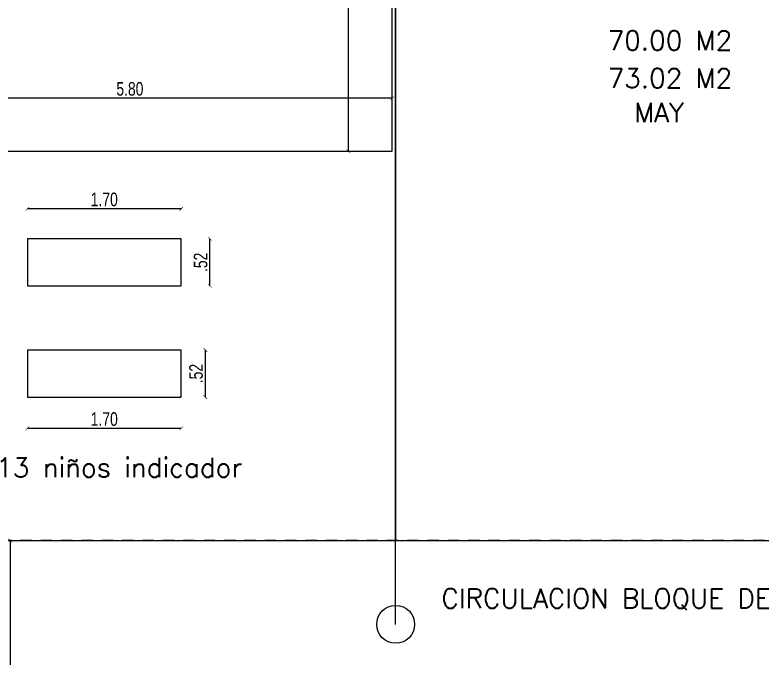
# Model space of a CAD drawing. Header units: metres. Extents: x 167 to 250, y 44 to 219.
# Drawn here: x 196.95 to 205.21, y 104.12 to 111.23 of the extents above; entities that cross this region are included whole.
import ezdxf

# ---------------------------------------------------------------- set-up
doc = ezdxf.new("R2010")
doc.units = ezdxf.units.M
doc.linetypes.add('06-PT1-01$0$HIDDEN2', pattern=[0.1875, 0.125, -0.0625])
doc.linetypes.add('HIDDEN', pattern=[9.525, 6.35, -3.175])
doc.layers.add('A-PROY', color=6, linetype='HIDDEN', lineweight=9)
doc.layers.add('muros', color=5, linetype='Continuous', lineweight=25)
doc.layers.add('A_TEXTO', color=130, linetype='Continuous')
doc.styles.add('CORDENADAS', font='romans.shx', dxfattribs={"height": 1})
doc.styles.add('ING_75', font='swisscl.ttf', dxfattribs={"height": 0.15})
doc.dimstyles.new('ESC_1_75_ING', dxfattribs={"dimtxt": 0.15, "dimasz": 0.04, "dimexe": 0, "dimexo": 0, "dimgap": 0.0263, "dimtad": 1, "dimzin": 4, "dimdsep": 46, "dimtxsty": 'ING_75', "dimblk": 'ARCHTICK', "dimcen": 0.06, "dimse1": 1, "dimse2": 1, "dimclrd": 256, "dimclre": 2, "dimclrt": 1, "dimadec": 0, "dimazin": 0, "dimtfac": 1, "dimtix": 1, "dimtmove": 2, "dimatfit": 3, "dimldrblk": 'ARCHTICK', "dimfxl": 0, "dimtvp": 1.75, "dimtolj": 1, "dimtzin": 4, "dimarcsym": 0})

# ---------------------------------------------------------------- blocks, each defined once
blk = doc.blocks.new('_ArchTick')
at = {"color": 0, "linetype": 'ByBlock', "const_width": 0.15}
blk.add_lwpolyline([(-0.5, -0.5), (0.5, 0.5)], dxfattribs=at)
blk = doc.blocks.new('*D606')
at = {"layer": 'Defpoints', "color": 0, "transparency": 16777216}
for p in [(199.3251, 105.4179), (196.9017, 103.0169), (197.1651, 103.0169)]:
    blk.add_point(p, dxfattribs=at)
at = {"layer": 'muros', "lineweight": -2, "transparency": 16777216}
blk.add_line((196.9017, 105.4179), (196.9017, 103.0169), dxfattribs=at)
at = {"layer": 'muros', "lineweight": -2, "transparency": 16777216, "xscale": 0.04, "yscale": 0.04, "zscale": 0.04}
for p, rotation in [((196.9017, 105.4179), 90), ((196.9017, 103.0169), 270)]:
    blk.add_blockref('_ArchTick', p, dxfattribs=dict(at, rotation=rotation))
at = {"layer": 'muros', "color": 1, "transparency": 16777216, "insert": (196.7985, 104.2174), "char_height": 0.15, "attachment_point": 5, "rotation": 90, "style": 'ING_75'}
blk.add_mtext('\\A1;2.40', dxfattribs=at)
blk = doc.blocks.new('*D615')
at = {"layer": 'Defpoints', "color": 0, "transparency": 16777216}
for p in [(195.3237, 110.7976), (201.1237, 110.7976), (195.3237, 110.3063)]:
    blk.add_point(p, dxfattribs=at)
at = {"layer": 'muros', "lineweight": -2, "transparency": 16777216}
blk.add_line((201.1237, 110.3063), (195.3237, 110.3063), dxfattribs=at)
at = {"layer": 'muros', "lineweight": -2, "transparency": 16777216, "xscale": 0.04, "yscale": 0.04, "zscale": 0.04, "rotation": 180}
blk.add_blockref('_ArchTick', (195.3237, 110.3063), dxfattribs=at)
at = {"layer": 'muros', "lineweight": -2, "transparency": 16777216, "xscale": 0.04, "yscale": 0.04, "zscale": 0.04}
blk.add_blockref('_ArchTick', (201.1237, 110.3063), dxfattribs=at)
at = {"layer": 'muros', "color": 1, "transparency": 16777216, "insert": (198.2237, 110.4094), "char_height": 0.15, "attachment_point": 5, "style": 'ING_75'}
blk.add_mtext('\\A1;5.80', dxfattribs=at)
blk = doc.blocks.new('*D634')
at = {"layer": 'Defpoints', "color": 0, "transparency": 16777216}
for p in [(200.6385, 115.9219), (201.1237, 115.9219), (201.1237, 109.7219)]:
    blk.add_point(p, dxfattribs=at)
at = {"layer": 'muros', "lineweight": -2, "transparency": 16777216}
blk.add_line((200.6385, 109.7219), (200.6385, 115.9219), dxfattribs=at)
at = {"layer": 'muros', "lineweight": -2, "transparency": 16777216, "xscale": 0.04, "yscale": 0.04, "zscale": 0.04}
for p, rotation in [((200.6385, 115.9219), 90), ((200.6385, 109.7219), 270)]:
    blk.add_blockref('_ArchTick', p, dxfattribs=dict(at, rotation=rotation))
at = {"layer": 'muros', "color": 1, "transparency": 16777216, "insert": (200.5354, 112.8219), "char_height": 0.15, "attachment_point": 5, "rotation": 90, "style": 'ING_75'}
blk.add_mtext('\\A1;6.20', dxfattribs=at)
blk = doc.blocks.new('*D635')
at = {"layer": 'Defpoints', "color": 0, "transparency": 16777216}
for p in [(198.7905, 107.5225), (199.0585, 107.5225), (198.7905, 107.0025)]:
    blk.add_point(p, dxfattribs=at)
at = {"layer": 'muros', "lineweight": -2, "transparency": 16777216}
blk.add_line((199.0585, 107.0025), (199.0585, 107.5225), dxfattribs=at)
at = {"layer": 'muros', "lineweight": -2, "transparency": 16777216, "xscale": 0.04, "yscale": 0.04, "zscale": 0.04}
for p, rotation in [((199.0585, 107.5225), 90), ((199.0585, 107.0025), 270)]:
    blk.add_blockref('_ArchTick', p, dxfattribs=dict(at, rotation=rotation))
at = {"layer": 'muros', "color": 1, "transparency": 16777216, "insert": (198.9554, 107.2625), "char_height": 0.15, "attachment_point": 5, "rotation": 90, "style": 'ING_75'}
blk.add_mtext('\\A1;.52', dxfattribs=at)
blk = doc.blocks.new('*D636')
at = {"layer": 'Defpoints', "color": 0, "transparency": 16777216}
for p in [(198.7905, 108.7521), (199.1088, 108.7521), (198.7905, 108.2321)]:
    blk.add_point(p, dxfattribs=at)
at = {"layer": 'muros', "lineweight": -2, "transparency": 16777216}
blk.add_line((199.1088, 108.2321), (199.1088, 108.7521), dxfattribs=at)
at = {"layer": 'muros', "lineweight": -2, "transparency": 16777216, "xscale": 0.04, "yscale": 0.04, "zscale": 0.04}
for p, rotation in [((199.1088, 108.7521), 90), ((199.1088, 108.2321), 270)]:
    blk.add_blockref('_ArchTick', p, dxfattribs=dict(at, rotation=rotation))
at = {"layer": 'muros', "color": 1, "transparency": 16777216, "insert": (199.0056, 108.4921), "char_height": 0.15, "attachment_point": 5, "rotation": 90, "style": 'ING_75'}
blk.add_mtext('\\A1;.52', dxfattribs=at)
blk = doc.blocks.new('*D637')
at = {"layer": 'Defpoints', "color": 0, "transparency": 16777216}
for p in [(197.0905, 106.8256), (198.7905, 106.8256), (197.0905, 106.6559)]:
    blk.add_point(p, dxfattribs=at)
at = {"layer": 'muros', "lineweight": -2, "transparency": 16777216}
blk.add_line((198.7905, 106.6559), (197.0905, 106.6559), dxfattribs=at)
at = {"layer": 'muros', "lineweight": -2, "transparency": 16777216, "xscale": 0.04, "yscale": 0.04, "zscale": 0.04, "rotation": 180}
blk.add_blockref('_ArchTick', (197.0905, 106.6559), dxfattribs=at)
at = {"layer": 'muros', "lineweight": -2, "transparency": 16777216, "xscale": 0.04, "yscale": 0.04, "zscale": 0.04}
blk.add_blockref('_ArchTick', (198.7905, 106.6559), dxfattribs=at)
at = {"layer": 'muros', "color": 1, "transparency": 16777216, "insert": (197.9405, 106.759), "char_height": 0.15, "attachment_point": 5, "style": 'ING_75'}
blk.add_mtext('\\A1;1.70', dxfattribs=at)
blk = doc.blocks.new('*D625')
at = {"layer": 'Defpoints', "color": 0, "transparency": 16777216}
for p in [(197.0905, 109.0841), (197.0905, 108.7521), (198.7905, 108.7521)]:
    blk.add_point(p, dxfattribs=at)
at = {"layer": 'muros', "lineweight": -2, "transparency": 16777216}
blk.add_line((198.7905, 109.0841), (197.0905, 109.0841), dxfattribs=at)
at = {"layer": 'muros', "lineweight": -2, "transparency": 16777216, "xscale": 0.04, "yscale": 0.04, "zscale": 0.04, "rotation": 180}
blk.add_blockref('_ArchTick', (197.0905, 109.0841), dxfattribs=at)
at = {"layer": 'muros', "lineweight": -2, "transparency": 16777216, "xscale": 0.04, "yscale": 0.04, "zscale": 0.04}
blk.add_blockref('_ArchTick', (198.7905, 109.0841), dxfattribs=at)
at = {"layer": 'muros', "color": 1, "transparency": 16777216, "insert": (197.9405, 109.1872), "char_height": 0.15, "attachment_point": 5, "style": 'ING_75'}
blk.add_mtext('\\A1;1.70', dxfattribs=at)

msp = doc.modelspace()

# ---------------------------------------------------------------- linework, layer by layer
at = {"layer": 'A-PROY', "color": 3, "ltscale": 0.01}
msp.add_lwpolyline([(195.2442, 105.4178), (195.2442, 116.1882), (201.1616, 116.1882), (201.1616, 105.4178)], close=True, dxfattribs=at)
at = {"layer": 'muros', "color": 4}
for p, q in [((201.1616, 104.49), (201.1616, 117.0153)), ((178.3821, 105.4178), (215.632, 105.4178))]:
    msp.add_line(p, q, dxfattribs=at)
at = {"layer": 'muros', "color": 85, "linetype": '06-PT1-01$0$HIDDEN2', "true_color": 0x58ba48}
msp.add_lwpolyline([(207.9394, 116.1882), (207.9394, 105.4178), (178.9547, 105.4178), (178.9547, 116.1882)], close=True, dxfattribs=at)
at = {"layer": 'muros', "color": 41, "true_color": 0xf4ee51}
msp.add_lwpolyline([(201.1616, 116.1882), (201.1616, 105.4178), (207.9394, 105.4178), (207.9394, 116.1882)], close=True, dxfattribs=at)
at = {"layer": 'muros', "color": 11, "true_color": 0xf27172}
for points in [[(195.3237, 115.9219), (195.3237, 109.7219), (201.1237, 109.7219), (201.1237, 115.9219), (195.3237, 115.9219)], [(197.0905, 108.2321), (198.7905, 108.2321), (198.7905, 108.7521), (197.0905, 108.7521), (197.0905, 108.2321)], [(197.0905, 107.0025), (198.7905, 107.0025), (198.7905, 107.5225), (197.0905, 107.5225), (197.0905, 107.0025)]]:
    msp.add_lwpolyline(points, dxfattribs=at)
at = {"layer": 'muros', "color": 242, "true_color": 0xcd2027}
msp.add_lwpolyline([(215.241, 105.4178), (215.241, 104.6952), (215.7272, 104.2089), (215.7272, 103.0169), (178.9547, 103.0169), (178.9547, 105.4178), (215.241, 105.4178)], dxfattribs=at)
at = {"layer": 'muros', "color": 4}
msp.add_circle((201.1616, 104.49), 0.2097, dxfattribs=at)

# ---------------------------------------------------------------- texts
at = {"layer": 'A_TEXTO', "attachment_point": 1, "style": 'CORDENADAS'}
for s, width, insert, char_height in [('70.00 M2', 1.535303, (203.5043, 111.0523), 0.21438), ('73.02 M2', 1.535303, (203.5043, 110.6351), 0.21438), ('  MAY', 1.535303, (203.5043, 110.255), 0.21438), ('\\pxqc;13 niños indicador', 3.677163, (196.2666, 106.3307), 0.214379), ('CIRCULACION BLOQUE DE CELDAS ', 6.033415, (201.6681, 104.8839), 0.214379)]:
    msp.add_mtext_dynamic_manual_height_columns(s, width=width, gutter_width=10.719, heights=[0], dxfattribs=dict(at, insert=insert, char_height=char_height))

# ---------------------------------------------------------------- dimensions: what is measured, and where the dimension line sits
at = {"layer": 'muros', "color": 114, "true_color": 0x139b48}
for base, p1, p2, picture, middle in [((200.6385, 115.9219), (201.1237, 109.7219), (201.1237, 115.9219), '*D634', (200.5354, 112.8219)), ((199.1088, 108.7521), (198.7905, 108.2321), (198.7905, 108.7521), '*D636', (199.0056, 108.4921)), ((199.0585, 107.5225), (198.7905, 107.0025), (198.7905, 107.5225), '*D635', (198.9554, 107.2625)), ((196.9017, 103.0169), (199.3251, 105.4179), (197.1651, 103.0169), '*D606', (196.7985, 104.2174))]:
    dim = msp.add_linear_dim(base=base, p1=p1, p2=p2, angle=270, dimstyle='ESC_1_75_ING', dxfattribs=at)
    dim.commit()
    dim.dimension.update_dxf_attribs({"geometry": picture, "text_midpoint": middle})
for base, p1, p2, picture, middle in [((195.3237, 110.3063), (201.1237, 110.7976), (195.3237, 110.7976), '*D615', (198.2237, 110.4094)), ((197.0905, 109.0841), (198.7905, 108.7521), (197.0905, 108.7521), '*D625', (197.9405, 109.1872)), ((197.0905, 106.6559), (198.7905, 106.8256), (197.0905, 106.8256), '*D637', (197.9405, 106.759))]:
    dim = msp.add_linear_dim(base=base, p1=p1, p2=p2, dimstyle='ESC_1_75_ING', dxfattribs=at)
    dim.commit()
    dim.dimension.update_dxf_attribs({"geometry": picture, "text_midpoint": middle})

doc.saveas('drawing.dxf')
